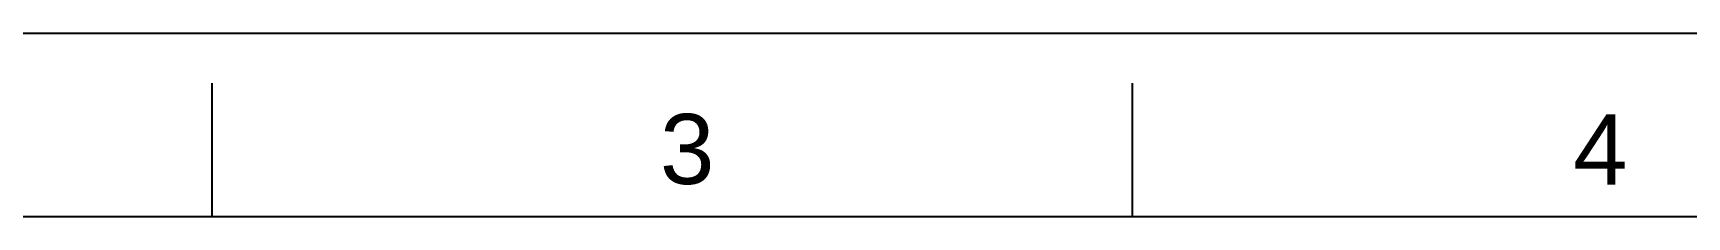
# Model space of a CAD drawing. Extents: x 9631 to 10472, y -18721 to -18126.
# Drawn here: x 9831.8 to 10011.7, y -18146 to -18125.9 of the extents above; entities that cross this region are included whole.
import ezdxf

# ---------------------------------------------------------------- set-up
doc = ezdxf.new("R2010")
doc.units = 0
doc.header["$MEASUREMENT"] = 0
doc.layers.add('FORM', color=7, linetype='CONTINUOUS')
doc.styles.get("Standard").update_dxf_attribs({"font": 'arial.ttf'})

msp = doc.modelspace()

# ---------------------------------------------------------------- linework, layer by layer
at = {"layer": 'FORM', "color": 7, "linetype": 'Continuous'}
for p, q in [((9631.02, -18125.94), (10472.02, -18125.94)), ((9851.28, -18145.97), (9851.28, -18131.41)), ((9951.4, -18145.97), (9951.4, -18131.41)), ((10451.99, -18145.97), (9651.04, -18145.97))]:
    msp.add_line(p, q, dxfattribs=at)

# ---------------------------------------------------------------- texts
at = {"layer": 'FORM', "color": 7, "linetype": 'Continuous', "char_height": 7.63, "attachment_point": 5}
for s, insert in [('3', (9902.96, -18138.62)), ('4', (10002.31, -18138.62))]:
    msp.add_mtext_dynamic_manual_height_columns(s, width=50.0595, gutter_width=12.51, heights=[0], dxfattribs=dict(at, insert=insert))

doc.saveas('drawing.dxf')
